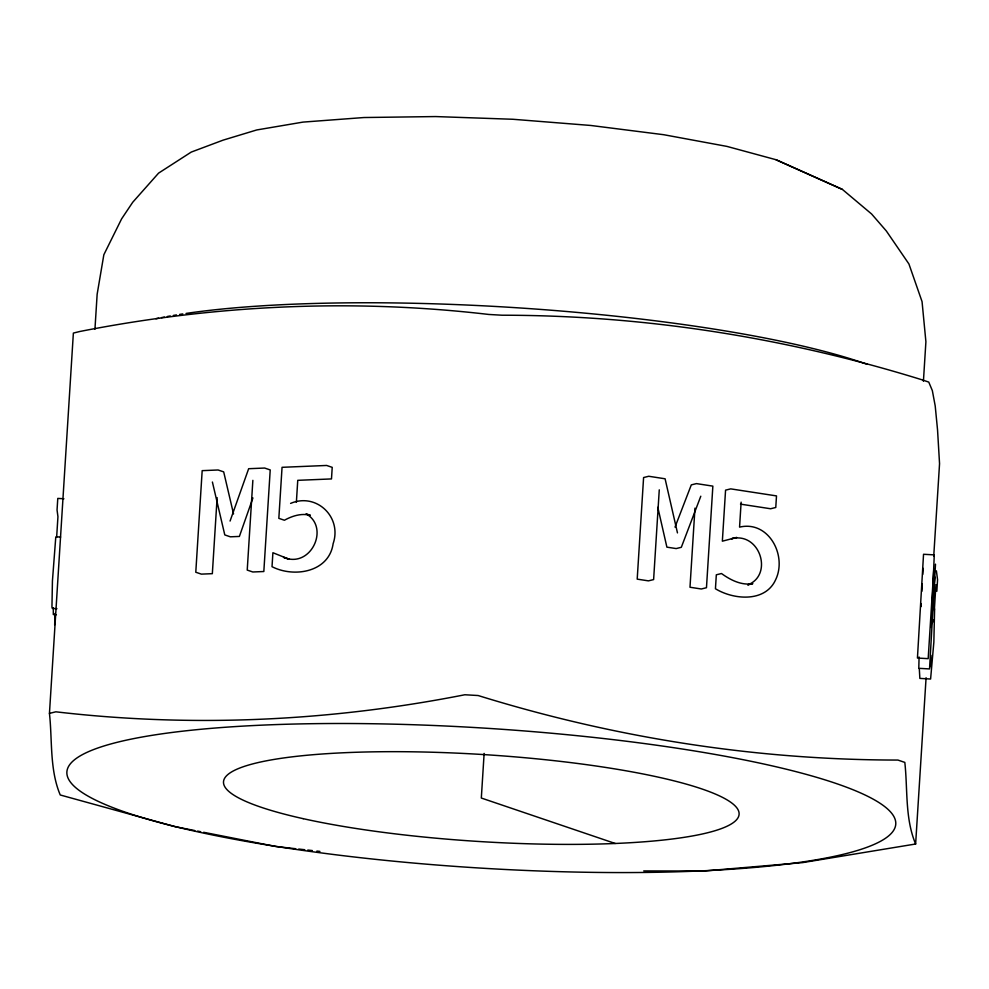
<?xml version="1.0" encoding="UTF-8"?>
<svg xmlns="http://www.w3.org/2000/svg" width="989" height="989" viewBox="0 0 989 989"><rect width="100%" height="100%" fill="white"/><g stroke="black" fill="none" stroke-linecap="round" stroke-linejoin="round"><path stroke-width="1.48" d="M930.921 655.324L931.218 667.006M921.08 606.603L921.241 603.55M921.884 591.286L922.28 583.621M922.762 574.436L923.083 568.304M931.836 612.821L934.271 554.891L923.541 554.273L917.433 658.044L928.177 658.662L933.814 568.922M56.645 537.274L57.943 516.703L57.053 509.978L57.782 498.407L63.914 498.765M53.319 607.741L53.319 614.565L56.385 614.738M54.964 613.501L54.679 624.825M194.61 830.513L175.016 826.656L60.242 794.983C49.499 769.417 52.417 740.452 49.45 713.39L73.371 333.083L79.775 331.5C214.613 304.933 352.183 298.493 488.751 314.453L502.066 315.219C644.643 315.281 785.699 337.558 921.835 379.751L928.758 382.1L932.343 390.593L935.211 405.96L937.547 429.943L939.55 463.693L933.74 556.078M94.944 329.226L97.145 294.265L103.845 254.742L121.61 218.866L132.724 202.263L158.586 173.124L191.236 152.083L223.069 140.154L256.744 129.955L302.98 122.104L363.989 117.53L435.617 116.566L512.97 119.273L590.792 125.467L663.755 134.714L726.915 146.397L775.957 159.711L842.381 189.406L871.606 213.995L886.342 230.993L908.928 263.976L922.057 301.633L925.902 341.749L923.417 381.272M217.123 497.615L212.338 573.669L201.36 574.127L195.785 572.235L202.176 470.653L218.099 469.985L223.687 471.877L233.54 513.946M252.863 480.345L247.225 570.084L252.801 571.988L263.828 571.518L270.22 469.936L264.644 468.044L248.659 468.712L230.066 521.067M296.366 502.363L297.751 480.333L331.488 478.923L332.217 467.352L326.642 465.46L282.05 467.315L278.836 518.347L284.412 520.239C292.138 515.998 301.46 512.908 310.249 515.368M484.128 753.408L481.322 798.036L615.22 843.481M659.267 489.839L653.618 579.579L648.45 580.864L637.2 579.134L643.592 477.551L648.747 476.265L665.09 478.787L677.465 532.898M694.97 508.148L689.988 587.243L701.312 588.987L706.467 587.713L712.859 486.131L696.454 483.609L691.299 484.882L675.017 527.125M741.132 502.152L739.562 527.125C768.713 520.202 787.429 555.744 775.537 579.937C765.127 602.635 733.628 599.841 715.443 588.752L716.32 574.807L721.488 573.533C730.463 579.999 741.416 585.661 752.839 583.646L747.672 584.919C773.757 575.029 759.849 531.452 731.489 538.733L736.657 537.46L722.353 541.181L725.567 490.148L730.723 488.875L776.501 495.909L775.772 507.481L770.604 508.754L740.489 504.13M919.078 656.993L918.793 668.317L929.536 668.935L935.495 564.163M643.728 870.926L703.674 871.037L802.586 862.618L915.629 844L926.087 677.712M934.37 609.533L935.94 584.561M936.83 591.286L937.56 579.727L936.385 570.826M931.106 627.409L934.889 576.995M933.171 621.858L933.641 619.769M252.924 497.924L239.387 536.434L230.363 536.817L224.787 534.925L212.4 482.026M700.793 496.218L681.322 547.3L676.167 548.574L666.895 547.152L657.809 507.332M290.605 503.401C316.319 492.349 342.268 517.024 333.132 543.666C329.065 572.248 294.079 577.996 272.024 566.685L272.902 552.727L289.085 559.205L283.509 557.314C310.769 569.034 330.301 527.397 306.071 513.823L310.249 515.244M49.45 713.39L55.841 711.808C192.422 727.768 329.992 721.327 464.83 694.76L478.132 695.527C614.268 737.72 755.324 759.997 897.913 760.059L904.824 762.408C907.791 789.469 904.873 818.435 915.629 844M60.613 537.064L56.014 536.804L55.743 537.522L52.429 580.939L51.947 607.122L52.33 608.445L56.942 608.705M295.686 848.723L275.98 846.535L203.647 832.293M298.715 849.057L304.773 849.724M307.802 850.058L312.351 850.565M316.888 851.072L319.929 851.405M197.615 831.106L200.631 831.7M842.381 189.406L775.957 159.711M934.605 608.915L933.851 642.207L930.6 679.023L919.857 678.405L919.3 668.663M155.928 318.73A415.281 69.972 3.6 0 1 158.685 318.161M161.504 317.605A415.281 69.972 3.6 0 1 164.384 317.049M167.314 316.505A415.281 69.972 3.6 0 1 170.306 315.961M173.347 315.442A415.281 69.972 3.6 0 1 176.45 314.922M179.59 314.415A415.281 69.972 3.6 0 1 182.792 313.921M186.031 313.439A415.281 69.972 3.6 0 1 867.279 364.372M303.19 818.669A258.29 43.516 3.6 0 0 731.761 823.676A258.29 43.516 3.6 0 0 409.001 751.764A258.29 43.516 3.6 0 0 303.19 818.669M194.92 831.205A415.281 69.972 3.6 0 0 883.993 839.253A415.281 69.972 3.6 0 0 365.04 723.639A415.281 69.972 3.6 0 0 194.92 831.205"/></g></svg>
